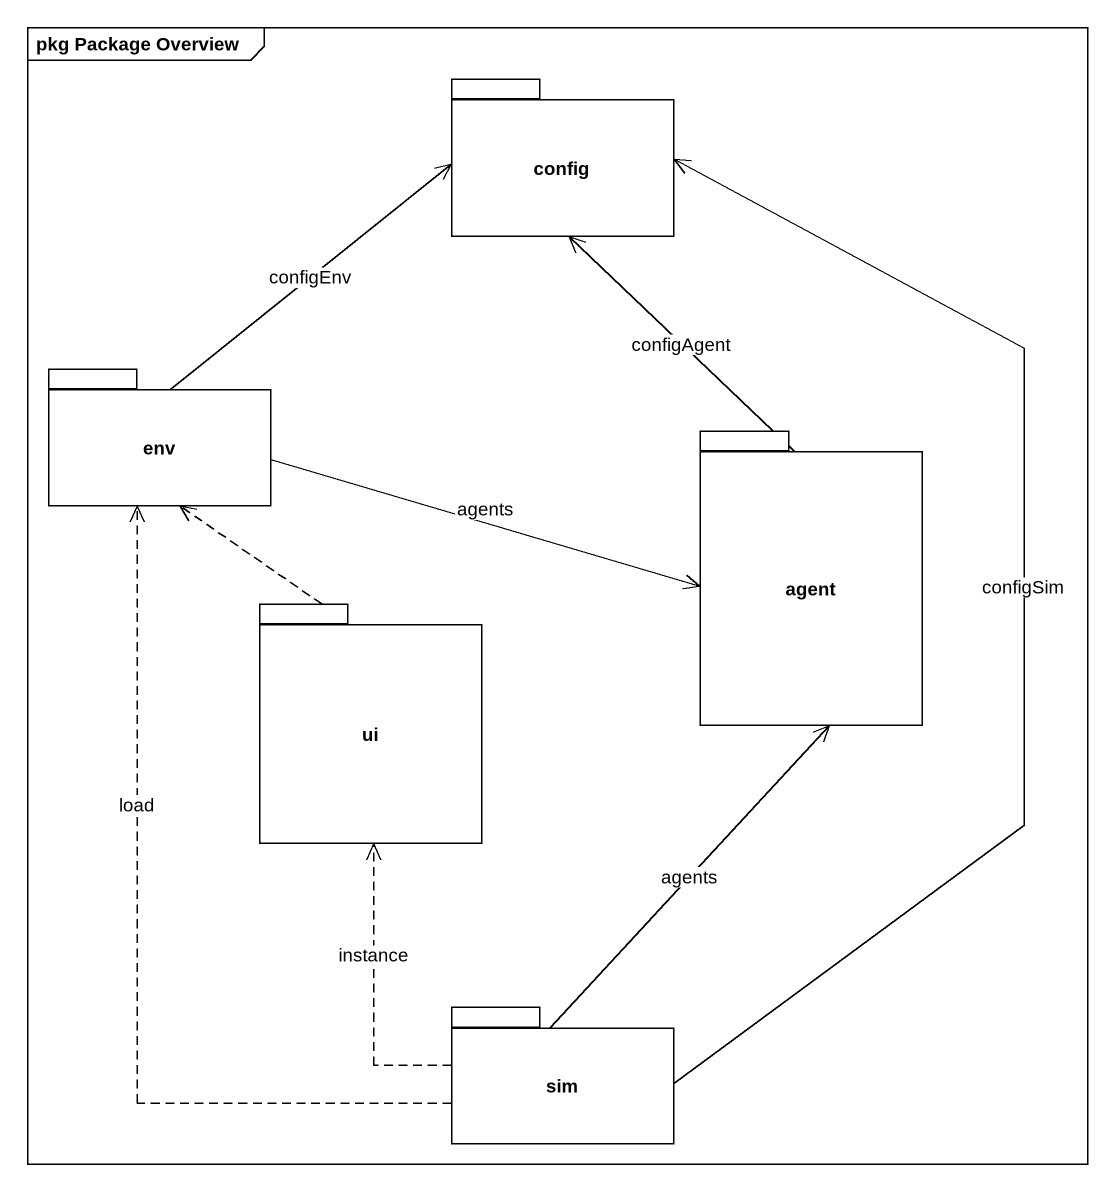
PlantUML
@startuml
mainframe pkg Package Overview
package config {
}
package env {
}
package "agent" as agent_ {
}
package ui {
}
package sim {
}
env -up-> config : configEnv
env -right-> agent_ : agents
agent_ -up-> config : configAgent
ui .up.> env
sim -up-> config : configSim
sim .up.> env : load
sim -up-> agent_ : agents
sim .up.> ui : instance
@enduml
